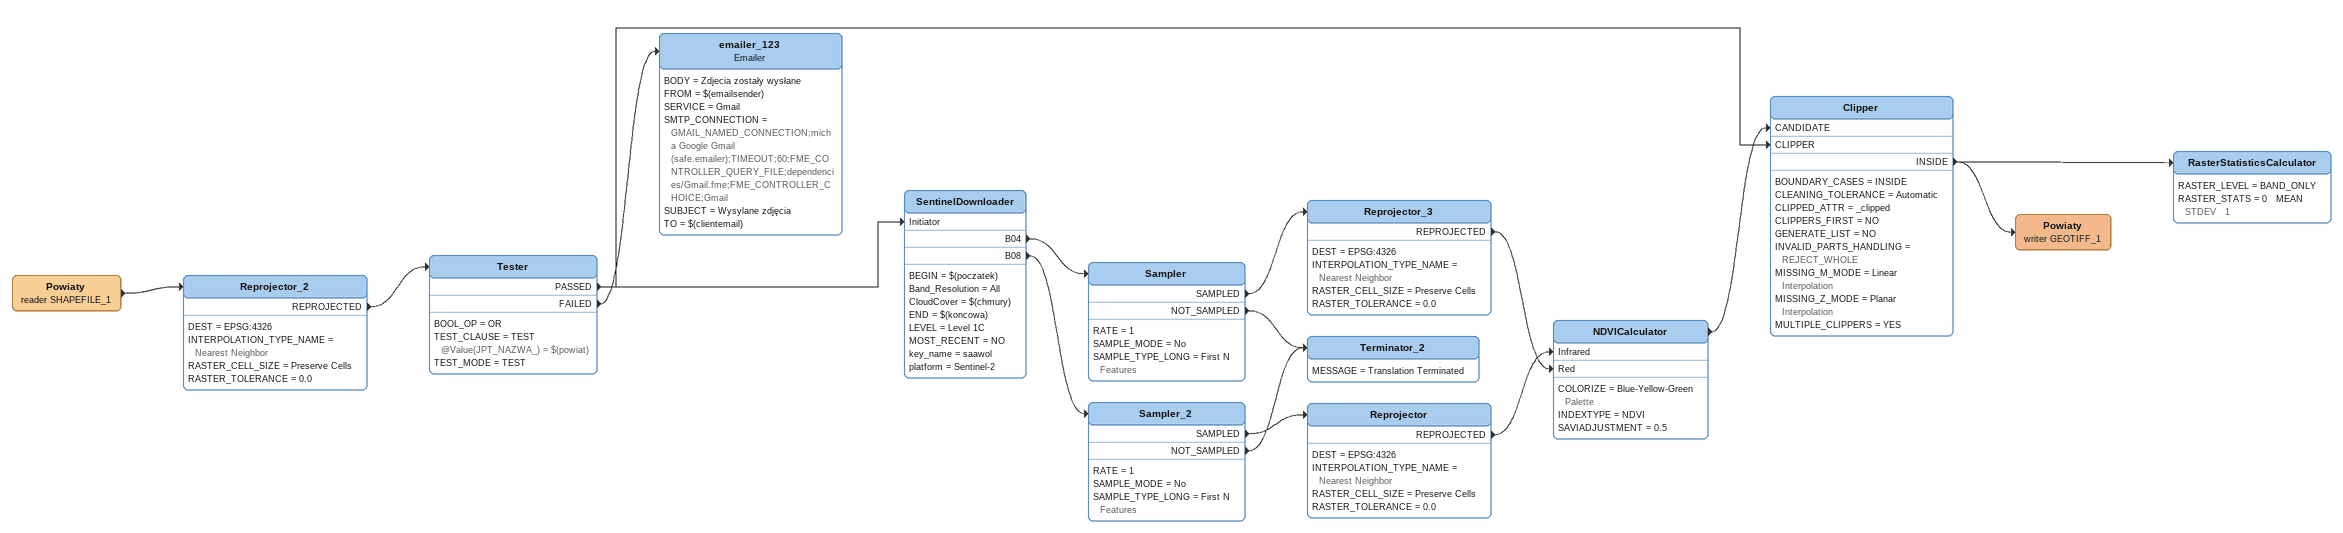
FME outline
Powiaty (reader SHAPEFILE_1)
    -> Reprojector_2
Reprojector_2
    DEST = EPSG:4326
    INTERPOLATION_TYPE_NAME = Nearest Neighbor
    RASTER_CELL_SIZE = Preserve Cells
    RASTER_TOLERANCE = 0.0
    REPROJECTED -> Tester
Tester
    BOOL_OP = OR
    TEST_CLAUSE = TEST @Value(JPT_NAZWA_) = $(powiat)
    TEST_MODE = TEST
    PASSED -> SentinelDownloader [Initiator]
    PASSED -> Clipper [CLIPPER]
    FAILED -> emailer_123
emailer_123: Emailer
    BODY = Zdjecia zostały wysłane
    FROM = $(emailsender)
    SERVICE = Gmail
    SMTP_CONNECTION = GMAIL_NAMED_CONNECTION;micha Google Gmail (safe.emailer);TIMEOUT;60;FME_CONTROLLER_QUERY_FILE;dependencies/Gmail.fme;FME_CONTROLLER_CHOICE;Gmail
    SUBJECT = Wysylane zdjęcia
    TO = $(clientemail)
SentinelDownloader
    BEGIN = $(poczatek)
    Band_Resolution = All
    CloudCover = $(chmury)
    END = $(koncowa)
    LEVEL = Level 1C
    MOST_RECENT = NO
    key_name = saawol
    platform = Sentinel-2
    B04 -> Sampler
    B08 -> Sampler_2
Sampler
    RATE = 1
    SAMPLE_MODE = No
    SAMPLE_TYPE_LONG = First N Features
    SAMPLED -> Reprojector_3
    NOT_SAMPLED -> Terminator_2
Reprojector_3
    DEST = EPSG:4326
    INTERPOLATION_TYPE_NAME = Nearest Neighbor
    RASTER_CELL_SIZE = Preserve Cells
    RASTER_TOLERANCE = 0.0
    REPROJECTED -> NDVICalculator [Red]
Sampler_2
    RATE = 1
    SAMPLE_MODE = No
    SAMPLE_TYPE_LONG = First N Features
    SAMPLED -> Reprojector
    NOT_SAMPLED -> Terminator_2
Terminator_2
    MESSAGE = Translation Terminated
Reprojector
    DEST = EPSG:4326
    INTERPOLATION_TYPE_NAME = Nearest Neighbor
    RASTER_CELL_SIZE = Preserve Cells
    RASTER_TOLERANCE = 0.0
    REPROJECTED -> NDVICalculator [Infrared]
NDVICalculator
    COLORIZE = Blue-Yellow-Green Palette
    INDEXTYPE = NDVI
    SAVIADJUSTMENT = 0.5
    -> Clipper [CANDIDATE]
Clipper
    BOUNDARY_CASES = INSIDE
    CLEANING_TOLERANCE = Automatic
    CLIPPED_ATTR = _clipped
    CLIPPERS_FIRST = NO
    GENERATE_LIST = NO
    INVALID_PARTS_HANDLING = REJECT_WHOLE
    MISSING_M_MODE = Linear Interpolation
    MISSING_Z_MODE = Planar Interpolation
    MULTIPLE_CLIPPERS = YES
    INSIDE -> RasterStatisticsCalculator
    INSIDE -> Powiaty (writer GEOTIFF_1)
RasterStatisticsCalculator
    RASTER_LEVEL = BAND_ONLY
    RASTER_STATS = 0   MEAN   STDEV   1
Powiaty (writer GEOTIFF_1)
